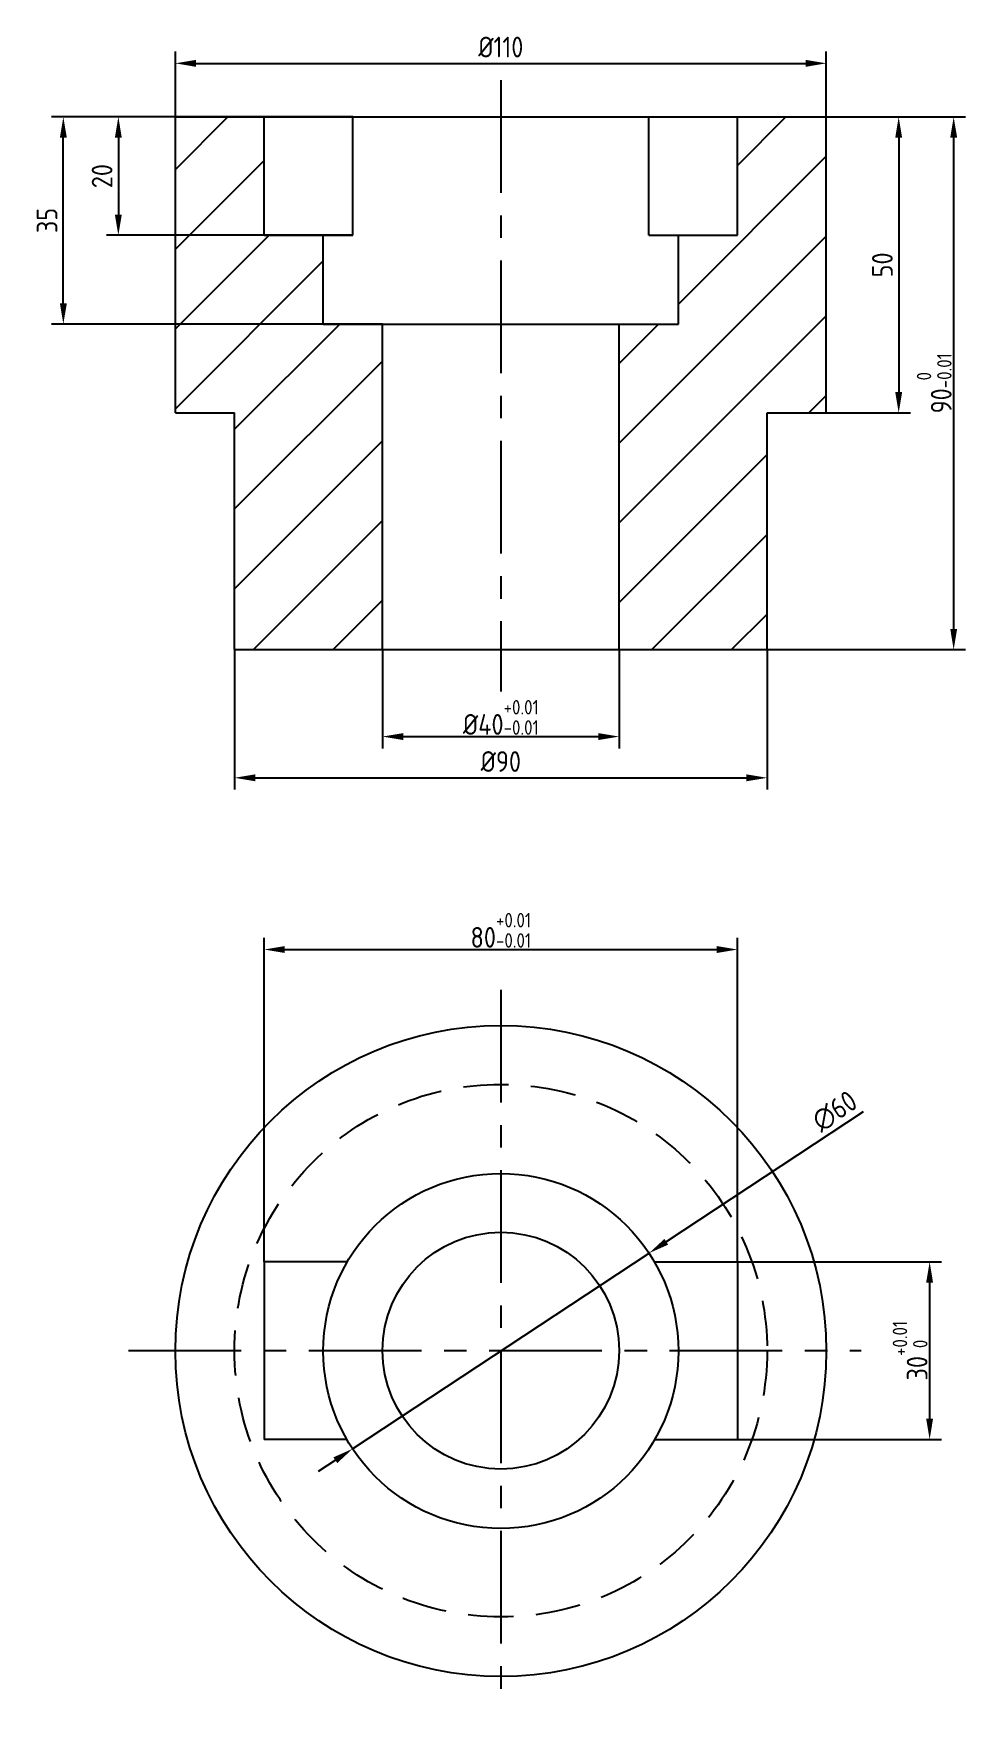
# Model space of a CAD drawing. Header units: millimetres. Extents: x 133 to 290, y 6 to 288.
import ezdxf

# ---------------------------------------------------------------- set-up
doc = ezdxf.new("R2010")
doc.units = ezdxf.units.MM
doc.header["$LTSCALE"] = 0.6
doc.linetypes.add('CENTER', pattern=[50.8, 31.75, -6.35, 6.35, -6.35])
doc.linetypes.add('DASHED', pattern=[19.05, 12.7, -6.35])
for name, color, linetype in [('点画线', 1, 'CENTER'), ('粗实线', 7, 'Continuous'), ('细实线', 5, 'Continuous'), ('虚线', 2, 'DASHED')]:
    doc.layers.add(name, color=color, linetype=linetype)
doc.styles.add('工程字35', font='gbenor.shx', dxfattribs={"height": 3.5, "bigfont": 'gbcbig.shx'})
doc.dimstyles.new('尺寸35', dxfattribs={"dimtxt": 3.5, "dimasz": 3.5, "dimexe": 2, "dimexo": 0, "dimgap": 1, "dimtad": 1, "dimdec": 0, "dimdsep": 46, "dimtxsty": '工程字35', "dimcen": 3.5, "dimaunit": 1, "dimadec": 0, "dimazin": 0, "dimtfac": 1, "dimtdec": 0, "dimtmove": 0, "dimatfit": 3, "dimfxl": 1, "dimarcsym": 0})

# ---------------------------------------------------------------- blocks, each defined once
blk = doc.blocks.new('*D0')
at = {"layer": 'Defpoints', "color": 0}
for p in [(266.68, 274.36), (266.68, 224.36), (278.91, 224.36)]:
    blk.add_point(p, dxfattribs=at)
at = {"layer": '细实线', "color": 0, "lineweight": -2}
for p, q in [((266.68, 274.36), (280.91, 274.36)), ((278.91, 270.86), (278.91, 227.86)), ((266.68, 224.36), (280.91, 224.36))]:
    blk.add_line(p, q, dxfattribs=at)
at = {"layer": '细实线', "color": 0}
for points in [[(278.33, 270.86), (279.49, 270.86), (278.91, 274.36)], [(278.33, 227.86), (279.49, 227.86), (278.91, 224.36)]]:
    blk.add_solid(points, dxfattribs=at)
at = {"layer": '细实线', "color": 0, "insert": (276.16, 249.36), "char_height": 3.5, "attachment_point": 5, "rotation": 90, "style": '工程字35'}
blk.add_mtext('50', dxfattribs=at)
blk = doc.blocks.new('*D1')
at = {"layer": 'Defpoints', "color": 0}
for p in [(266.68, 274.36), (256.68, 184.36), (288.2, 184.36)]:
    blk.add_point(p, dxfattribs=at)
at = {"layer": '细实线', "color": 0, "lineweight": -2}
for p, q in [((266.68, 274.36), (290.2, 274.36)), ((288.2, 270.86), (288.2, 187.86)), ((256.68, 184.36), (290.2, 184.36))]:
    blk.add_line(p, q, dxfattribs=at)
at = {"layer": '细实线', "color": 0}
for points in [[(287.62, 270.86), (288.79, 270.86), (288.2, 274.36)], [(287.62, 187.86), (288.79, 187.86), (288.2, 184.36)]]:
    blk.add_solid(points, dxfattribs=at)
at = {"layer": '细实线', "color": 0, "insert": (284.91, 229.36), "char_height": 3.5, "attachment_point": 5, "rotation": 90, "style": '工程字35'}
blk.add_mtext('90{\\H0.7x;\\S 0^ -0.01;}', dxfattribs=at)
blk = doc.blocks.new('*D2')
at = {"layer": 'Defpoints', "color": 0}
for p in [(186.68, 274.36), (147.05, 254.36), (186.68, 254.36)]:
    blk.add_point(p, dxfattribs=at)
at = {"layer": '细实线', "color": 0, "lineweight": -2}
for p, q in [((186.68, 274.36), (145.05, 274.36)), ((147.05, 270.86), (147.05, 257.86)), ((186.68, 254.36), (145.05, 254.36))]:
    blk.add_line(p, q, dxfattribs=at)
at = {"layer": '细实线', "color": 0}
for points in [[(146.46, 270.86), (147.63, 270.86), (147.05, 274.36)], [(146.46, 257.86), (147.63, 257.86), (147.05, 254.36)]]:
    blk.add_solid(points, dxfattribs=at)
at = {"layer": '细实线', "color": 0, "insert": (144.3, 264.36), "char_height": 3.5, "attachment_point": 5, "rotation": 90, "style": '工程字35'}
blk.add_mtext('20', dxfattribs=at)
blk = doc.blocks.new('*D3')
at = {"layer": 'Defpoints', "color": 0}
for p in [(137.75, 274.36), (171.68, 274.36), (191.68, 239.36)]:
    blk.add_point(p, dxfattribs=at)
at = {"layer": '细实线', "color": 0, "lineweight": -2}
for p, q in [((171.68, 274.36), (135.75, 274.36)), ((137.75, 242.86), (137.75, 270.86)), ((191.68, 239.36), (135.75, 239.36))]:
    blk.add_line(p, q, dxfattribs=at)
at = {"layer": '细实线', "color": 0}
for points in [[(137.17, 270.86), (138.34, 270.86), (137.75, 274.36)], [(137.17, 242.86), (138.34, 242.86), (137.75, 239.36)]]:
    blk.add_solid(points, dxfattribs=at)
at = {"layer": '细实线', "color": 0, "insert": (135, 256.86), "char_height": 3.5, "attachment_point": 5, "rotation": 90, "style": '工程字35'}
blk.add_mtext('35', dxfattribs=at)
blk = doc.blocks.new('*D4')
at = {"layer": 'Defpoints', "color": 0}
for p in [(266.68, 283.42), (156.68, 274.36), (266.68, 274.36)]:
    blk.add_point(p, dxfattribs=at)
at = {"layer": '细实线', "color": 0, "lineweight": -2}
for p, q in [((156.68, 274.36), (156.68, 285.42)), ((160.18, 283.42), (263.18, 283.42)), ((266.68, 274.36), (266.68, 285.42))]:
    blk.add_line(p, q, dxfattribs=at)
at = {"layer": '细实线', "color": 0}
for points in [[(160.18, 284), (160.18, 282.83), (156.68, 283.42)], [(263.18, 284), (263.18, 282.83), (266.68, 283.42)]]:
    blk.add_solid(points, dxfattribs=at)
at = {"layer": '细实线', "color": 0, "insert": (211.68, 286.17), "char_height": 3.5, "attachment_point": 5, "style": '工程字35'}
blk.add_mtext('%%c110', dxfattribs=at)
blk = doc.blocks.new('*D5')
at = {"layer": 'Defpoints', "color": 0}
for p in [(191.68, 184.36), (231.68, 184.36), (231.68, 169.66)]:
    blk.add_point(p, dxfattribs=at)
at = {"layer": '细实线', "color": 0, "lineweight": -2}
for p, q in [((191.68, 184.36), (191.68, 167.66)), ((231.68, 184.36), (231.68, 167.66)), ((195.18, 169.66), (228.18, 169.66))]:
    blk.add_line(p, q, dxfattribs=at)
at = {"layer": '细实线', "color": 0}
for points in [[(195.18, 170.24), (195.18, 169.07), (191.68, 169.66)], [(228.18, 170.24), (228.18, 169.07), (231.68, 169.66)]]:
    blk.add_solid(points, dxfattribs=at)
at = {"layer": '细实线', "color": 0, "insert": (211.68, 172.9), "char_height": 3.5, "attachment_point": 5, "style": '工程字35'}
blk.add_mtext('%%C40{\\H0.7x;\\S+0.01^ -0.01;}', dxfattribs=at)
blk = doc.blocks.new('*D6')
at = {"layer": 'Defpoints', "color": 0}
for p in [(166.68, 184.36), (256.68, 184.36), (256.68, 162.69)]:
    blk.add_point(p, dxfattribs=at)
at = {"layer": '细实线', "color": 0, "lineweight": -2}
for p, q in [((166.68, 184.36), (166.68, 160.69)), ((256.68, 184.36), (256.68, 160.69)), ((170.18, 162.69), (253.18, 162.69))]:
    blk.add_line(p, q, dxfattribs=at)
at = {"layer": '细实线', "color": 0}
for points in [[(170.18, 163.27), (170.18, 162.11), (166.68, 162.69)], [(253.18, 163.27), (253.18, 162.11), (256.68, 162.69)]]:
    blk.add_solid(points, dxfattribs=at)
at = {"layer": '细实线', "color": 0, "insert": (211.68, 165.44), "char_height": 3.5, "attachment_point": 5, "style": '工程字35'}
blk.add_mtext('%%c90', dxfattribs=at)
blk = doc.blocks.new('*D7')
at = {"layer": 'Defpoints', "color": 0}
for p in [(251.68, 133.67), (171.68, 80.89), (251.68, 80.89)]:
    blk.add_point(p, dxfattribs=at)
at = {"layer": '细实线', "color": 0, "lineweight": -2}
for p, q in [((171.68, 80.89), (171.68, 135.67)), ((175.18, 133.67), (248.18, 133.67)), ((251.68, 80.89), (251.68, 135.67))]:
    blk.add_line(p, q, dxfattribs=at)
at = {"layer": '细实线', "color": 0}
for points in [[(175.18, 134.25), (175.18, 133.09), (171.68, 133.67)], [(248.18, 134.25), (248.18, 133.09), (251.68, 133.67)]]:
    blk.add_solid(points, dxfattribs=at)
at = {"layer": '细实线', "color": 0, "insert": (211.68, 136.92), "char_height": 3.5, "attachment_point": 5, "style": '工程字35'}
blk.add_mtext('80{\\H0.7x;\\S+0.01^ -0.01;}', dxfattribs=at)
blk = doc.blocks.new('*D8')
at = {"layer": 'Defpoints', "color": 0}
for p in [(251.68, 80.89), (251.68, 50.89), (284.14, 50.89)]:
    blk.add_point(p, dxfattribs=at)
at = {"layer": '细实线', "color": 0, "lineweight": -2}
for p, q in [((251.68, 80.89), (286.14, 80.89)), ((284.14, 77.39), (284.14, 54.39)), ((251.68, 50.89), (286.14, 50.89))]:
    blk.add_line(p, q, dxfattribs=at)
at = {"layer": '细实线', "color": 0}
for points in [[(283.55, 77.39), (284.72, 77.39), (284.14, 80.89)], [(283.55, 54.39), (284.72, 54.39), (284.14, 50.89)]]:
    blk.add_solid(points, dxfattribs=at)
at = {"layer": '细实线', "color": 0, "insert": (280.84, 65.89), "char_height": 3.5, "attachment_point": 5, "rotation": 90, "style": '工程字35'}
blk.add_mtext('30{\\H0.7x;\\S+0.01^  0;}', dxfattribs=at)
blk = doc.blocks.new('*D9')
at = {"layer": 'Defpoints', "color": 0}
for p in [(236.72, 82.36), (186.64, 49.31)]:
    blk.add_point(p, dxfattribs=at)
at = {"layer": '细实线', "color": 0, "lineweight": -2}
for p, q in [((272.89, 106.23), (239.64, 84.29)), ((186.64, 49.31), (236.72, 82.36)), ((183.72, 47.38), (180.8, 45.45))]:
    blk.add_line(p, q, dxfattribs=at)
at = {"layer": '细实线', "color": 0}
for points in [[(239.32, 84.77), (239.96, 83.8), (236.72, 82.36)], [(183.4, 47.87), (184.04, 46.89), (186.64, 49.31)]]:
    blk.add_solid(points, dxfattribs=at)
at = {"layer": '细实线', "color": 0, "insert": (268.1, 106.36), "char_height": 3.5, "attachment_point": 5, "rotation": 33.425, "style": '工程字35'}
blk.add_mtext('∅60', dxfattribs=at)

msp = doc.modelspace()

# ---------------------------------------------------------------- hatches: boundary and pattern name
at = {"layer": '细实线'}
h = msp.add_hatch(dxfattribs=at)
h.set_pattern_fill('ANSI31', color=256, scale=3, style=0)
h.set_pattern_definition([(45, (131.682, -1.994), (-6.7352, 6.7352), [])])
h.paths.add_polyline_path([(241.68, 254.36), (241.68, 239.36), (231.68, 239.36), (231.68, 184.36), (256.68, 184.36), (256.68, 224.36), (266.68, 224.36), (266.68, 274.36), (251.68, 274.36), (251.68, 254.36)])
h.paths.add_polyline_path([(166.68, 184.36), (191.68, 184.36), (191.68, 239.36), (181.68, 239.36), (181.68, 254.36), (171.68, 254.36), (171.68, 274.36), (156.68, 274.36), (156.68, 224.36), (166.68, 224.36)])

# ---------------------------------------------------------------- linework, layer by layer
for p, q in [((171.68, 80.89), (171.68, 50.89)), ((251.68, 80.89), (251.68, 50.89))]:
    msp.add_line(p, q)
at = {"layer": '点画线'}
for p, q in [((211.68, 280.59), (211.68, 177.3)), ((211.68, 126.88), (211.68, 5.59)), ((148.75, 65.89), (272.58, 65.89))]:
    msp.add_line(p, q, dxfattribs=at)
at = {"layer": '粗实线'}
for p, q in [((156.68, 274.36), (266.68, 274.36)), ((156.68, 224.36), (156.68, 274.36)), ((171.68, 254.36), (171.68, 274.36)), ((186.68, 254.36), (186.68, 274.36)), ((236.68, 254.36), (236.68, 274.36)), ((251.68, 254.36), (251.68, 274.36)), ((266.68, 224.36), (266.68, 274.36)), ((171.68, 254.36), (186.68, 254.36)), ((181.68, 239.36), (181.68, 254.36)), ((236.68, 254.36), (251.68, 254.36)), ((241.68, 239.36), (241.68, 254.36)), ((181.68, 239.36), (241.68, 239.36)), ((191.68, 184.36), (191.68, 239.36)), ((231.68, 184.36), (231.68, 239.36)), ((156.68, 224.36), (166.68, 224.36)), ((166.68, 184.36), (166.68, 224.36)), ((256.68, 184.36), (256.68, 224.36)), ((256.68, 224.36), (266.68, 224.36)), ((166.68, 184.36), (256.68, 184.36)), ((185.73, 80.89), (171.68, 80.89)), ((171.68, 80.89), (171.68, 50.89)), ((237.63, 80.89), (251.68, 80.89)), ((251.68, 80.89), (251.68, 50.89)), ((185.67, 50.89), (171.68, 50.89)), ((237.69, 50.89), (251.68, 50.89))]:
    msp.add_line(p, q, dxfattribs=at)
for centre, radius in [((211.68, 65.83), 55), ((211.68, 65.83), 30), ((211.68, 65.89), 20)]:
    msp.add_circle(centre, radius, dxfattribs=at)
at = {"layer": '虚线'}
msp.add_circle((211.68, 65.89), 45, dxfattribs=at)

# ---------------------------------------------------------------- dimensions: what is measured, and where the dimension line sits
at = {"layer": '细实线'}
for base, p1, p2, text, picture, middle in [((266.68, 283.42), (156.68, 274.36), (266.68, 274.36), '%%c110', '*D4', (211.68, 286.17)), ((256.68, 162.69), (166.68, 184.36), (256.68, 184.36), '%%c90', '*D6', (211.68, 165.44)), ((231.68, 169.66), (191.68, 184.36), (231.68, 184.36), '%%C40{\\H0.7x;\\S+0.01^ -0.01;}', '*D5', (211.68, 172.9)), ((251.68, 133.67), (171.68, 80.89), (251.68, 80.89), '<>{\\H0.7x;\\S+0.01^ -0.01;}', '*D7', (211.68, 136.92))]:
    dim = msp.add_linear_dim(base=base, p1=p1, p2=p2, text=text, dimstyle='尺寸35', dxfattribs=at)
    dim.commit()
    dim.dimension.update_dxf_attribs({"geometry": picture, "text_midpoint": middle})
for base, p1, p2, picture, middle in [((137.75, 274.36), (191.68, 239.36), (171.68, 274.36), '*D3', (135, 256.86)), ((147.05, 254.36), (186.68, 274.36), (186.68, 254.36), '*D2', (144.3, 264.36)), ((278.91, 224.36), (266.68, 274.36), (266.68, 224.36), '*D0', (276.16, 249.36))]:
    dim = msp.add_linear_dim(base=base, p1=p1, p2=p2, angle=90, dimstyle='尺寸35', dxfattribs=at)
    dim.commit()
    dim.dimension.update_dxf_attribs({"geometry": picture, "text_midpoint": middle})
for base, p1, p2, text, picture, middle in [((288.2, 184.36), (266.68, 274.36), (256.68, 184.36), '<>{\\H0.7x;\\S 0^ -0.01;}', '*D1', (284.91, 229.36)), ((284.14, 50.89), (251.68, 80.89), (251.68, 50.89), '<>{\\H0.7x;\\S+0.01^  0;}', '*D8', (280.84, 65.89))]:
    dim = msp.add_linear_dim(base=base, p1=p1, p2=p2, angle=90, text=text, dimstyle='尺寸35', dxfattribs=at)
    dim.commit()
    dim.dimension.update_dxf_attribs({"geometry": picture, "text_midpoint": middle})
dim = msp.add_diameter_dim_2p(p1=(186.64, 49.31), p2=(236.72, 82.36), dimstyle='尺寸35', dxfattribs=at)
dim.commit()
dim.dimension.update_dxf_attribs({"geometry": '*D9', "text_midpoint": (269.62, 104.07), "dimtype": 163})

doc.saveas('drawing.dxf')
